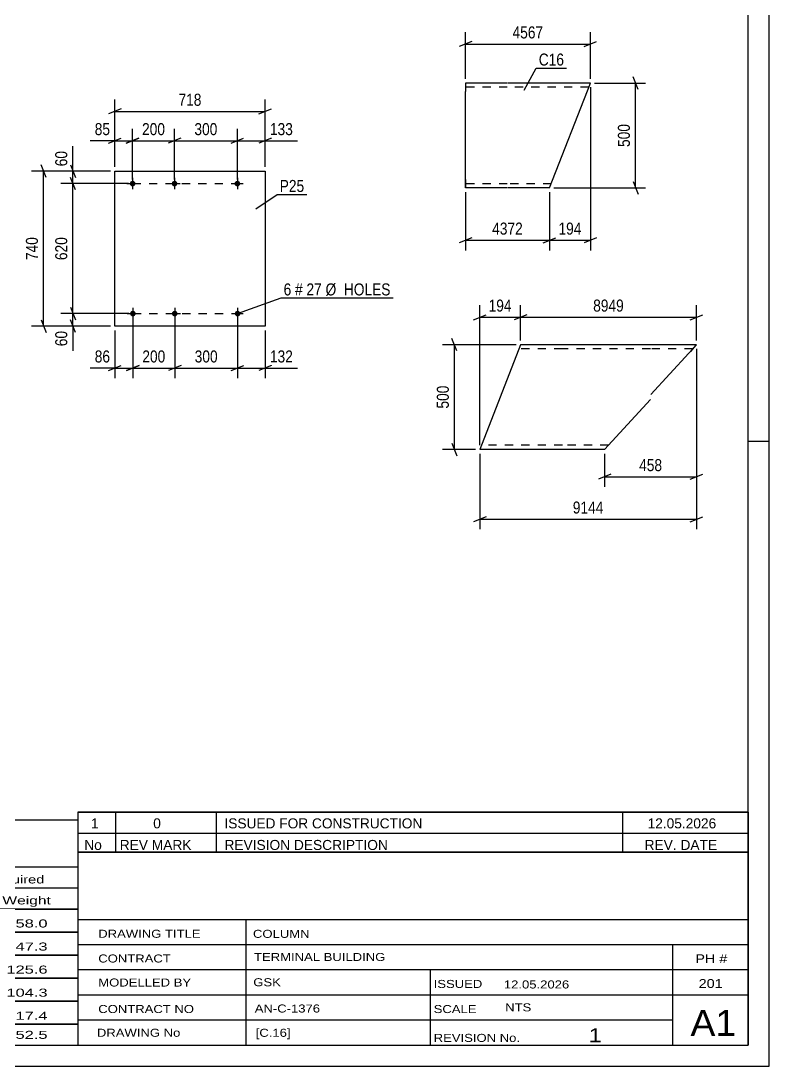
# Model space of a CAD drawing. Header units: millimetres. Extents: x 0 to 594, y 0 to 420.
# Drawn here: x 415.4 to 594, y 0 to 249.3 of the extents above; entities that cross this region are included whole.
import ezdxf

# ---------------------------------------------------------------- set-up
doc = ezdxf.new("R2010")
doc.units = ezdxf.units.MM
doc.linetypes.add('DXK_LINE_DOT2', pattern=[3.9198, 1.9599, -1.9599])
doc.styles.add('Arial Narrow', font='ARIALN.TTF', dxfattribs={"height": 0.2})

# ---------------------------------------------------------------- blocks, each defined once
blk = doc.blocks.new('Unknown-708392085-1133')
at = {"color": 5, "linetype": 'Continuous'}
for p, q in [((594, 0), (594, 420)), ((589, 5), (589, 415)), ((594, 149), (589, 149)), ((5, 5), (589, 5)), ((0, 0), (594, 0))]:
    blk.add_line(p, q, dxfattribs=at)
blk = doc.blocks.new('Part-708392085-12179 - 12178')
at = {"color": 2, "linetype": 'Continuous'}
for p, q in [((437.83, 176.47), (437.83, 213.47)), ((437.83, 213.47), (473.72, 213.47)), ((473.72, 213.47), (473.72, 176.47)), ((473.72, 176.47), (437.83, 176.47))]:
    blk.add_line(p, q, dxfattribs=at)
blk = doc.blocks.new('Bolt-708392085-12180 - 12178')
at = {"linetype": 'Continuous'}
for points in [[(442.08, 211.15, -1), (442.08, 209.8, -1)], [(452.08, 211.15, -1), (452.08, 209.8, -1)], [(467.08, 211.15, -1), (467.08, 209.8, -1)]]:
    blk.add_hatch(color=1, dxfattribs=at).paths.add_polyline_path(points)
at = {"color": 1, "linetype": 'Continuous'}
for p, q in [((440.73, 210.47), (443.43, 210.47)), ((442.08, 211.82), (442.08, 209.12)), ((450.73, 210.47), (453.43, 210.47)), ((452.08, 211.82), (452.08, 209.12)), ((465.73, 210.47), (468.43, 210.47)), ((467.08, 211.82), (467.08, 209.12))]:
    blk.add_line(p, q, dxfattribs=at)
blk = doc.blocks.new('Bolt-708392085-12181 - 12178')
at = {"linetype": 'Continuous'}
for points in [[(442.14, 180.15, -1), (442.14, 178.8, -1)], [(452.14, 180.15, -1), (452.14, 178.8, -1)], [(467.14, 180.15, -1), (467.14, 178.8, -1)]]:
    blk.add_hatch(color=1, dxfattribs=at).paths.add_polyline_path(points)
at = {"color": 1, "linetype": 'Continuous'}
for p, q in [((442.14, 180.82), (442.14, 178.12)), ((452.14, 180.82), (452.14, 178.12)), ((467.14, 180.82), (467.14, 178.12)), ((440.79, 179.47), (443.49, 179.47)), ((450.79, 179.47), (453.49, 179.47)), ((465.79, 179.47), (468.49, 179.47))]:
    blk.add_line(p, q, dxfattribs=at)
blk = doc.blocks.new('Part-708392085-1239 - 1219')
at = {"color": 2, "linetype": 'Continuous'}
for p, q in [((521.51, 234.45), (521.51, 232.45)), ((531.51, 234.45), (521.51, 234.45)), ((551.33, 234.45), (531.61, 234.45)), ((541.61, 209.45), (551.33, 234.45)), ((521.51, 211.45), (521.51, 232.45)), ((521.51, 209.45), (521.51, 211.45)), ((531.51, 209.45), (521.51, 209.45)), ((541.61, 209.45), (531.61, 209.45))]:
    blk.add_line(p, q, dxfattribs=at)
at = {"color": 7, "linetype": 'DXK_LINE_DOT2'}
for p, q in [((521.51, 234.45), (521.51, 233.86)), ((531.51, 233.45), (521.51, 233.45)), ((550.94, 233.45), (531.61, 233.45)), ((521.51, 211.45), (521.51, 209.6)), ((531.51, 210.45), (521.51, 210.45)), ((542, 210.45), (531.61, 210.45))]:
    blk.add_line(p, q, dxfattribs=at)
blk = doc.blocks.new('Part-708392085-12067 - 12066')
at = {"color": 2, "linetype": 'Continuous'}
for p, q in [((534.65, 172.06), (524.93, 147.06)), ((544.65, 172.06), (534.65, 172.06)), ((565.67, 172.06), (544.75, 172.06)), ((576.68, 172.06), (565.77, 172.06)), ((576.68, 172.06), (574.85, 170.06)), ((574.85, 170.06), (565.77, 160.14)), ((565.67, 158.98), (554.75, 147.06)), ((544.65, 147.06), (524.93, 147.06)), ((554.75, 147.06), (544.75, 147.06))]:
    blk.add_line(p, q, dxfattribs=at)
at = {"color": 7, "linetype": 'DXK_LINE_DOT2'}
for p, q in [((544.65, 171.06), (534.26, 171.06)), ((565.67, 171.06), (544.75, 171.06)), ((575.77, 171.06), (565.77, 171.06)), ((576.54, 171.91), (574.85, 170.06)), ((544.65, 148.06), (525.32, 148.06)), ((555.67, 148.06), (544.75, 148.06))]:
    blk.add_line(p, q, dxfattribs=at)
blk = doc.blocks.new('Line-708392085-13874 - 12178')
at = {"color": 1, "linetype": 'DXK_LINE_DOT2'}
blk.add_line((442.08, 210.47), (467.08, 210.47), dxfattribs=at)
blk = doc.blocks.new('Line-708392085-13887 - 12178')
at = {"color": 1, "linetype": 'DXK_LINE_DOT2'}
blk.add_line((442.14, 179.47), (467.14, 179.47), dxfattribs=at)
blk = doc.blocks.new('StraightDimension-708392085-12183 - 12178')
at = {"color": 7, "linetype": 'Continuous'}
for p, q in [((427.23, 214.97), (428.43, 211.97)), ((436.83, 213.47), (424.98, 213.47)), ((428.43, 208.97), (427.23, 211.97)), ((427.83, 210.47), (427.83, 213.47)), ((441.08, 210.47), (424.98, 210.47))]:
    blk.add_line(p, q, dxfattribs=at)
at = {"color": 0}
blk.add_wipeout([(427.08, 218.86), (422.88, 218.86), (422.88, 214), (427.08, 214)], dxfattribs=at)
at = {"color": 7, "linetype": 'Continuous'}
blk.add_line((427.83, 213.47), (427.83, 219.38), dxfattribs=at)
blk.add_line((427.83, 213.47), (427.83, 219.38), dxfattribs=at)
at = {"color": 3, "style": 'Arial Narrow'}
blk.add_text('60', height=2.863, rotation=90.0002, dxfattribs=at).set_placement((426.48, 214.6))
blk = doc.blocks.new('StraightDimension-708392085-12184 - 12178')
at = {"color": 7, "linetype": 'Continuous'}
for p, q in [((428.43, 208.97), (427.23, 211.97)), ((441.08, 210.47), (424.98, 210.47)), ((427.83, 179.47), (427.83, 210.47)), ((427.23, 180.97), (428.43, 177.97)), ((441.14, 179.47), (424.98, 179.47))]:
    blk.add_line(p, q, dxfattribs=at)
at = {"color": 0}
blk.add_wipeout([(427.08, 198.32), (422.88, 198.32), (422.88, 191.63), (427.08, 191.63)], dxfattribs=at)
at = {"color": 3, "style": 'Arial Narrow'}
blk.add_text('620', height=2.863, rotation=90.0002, dxfattribs=at).set_placement((426.48, 192.23))
blk = doc.blocks.new('StraightDimension-708392085-12185 - 12178')
at = {"color": 7, "linetype": 'Continuous'}
for p, q in [((427.23, 180.97), (428.43, 177.97)), ((441.14, 179.47), (424.98, 179.47)), ((428.43, 174.97), (427.23, 177.97)), ((427.83, 176.47), (427.83, 179.47)), ((436.83, 176.47), (424.98, 176.47))]:
    blk.add_line(p, q, dxfattribs=at)
at = {"color": 0}
blk.add_wipeout([(427.08, 175.95), (422.88, 175.95), (422.88, 171.09), (427.08, 171.09)], dxfattribs=at)
at = {"color": 7, "linetype": 'Continuous'}
blk.add_line((427.83, 176.47), (427.83, 170.57), dxfattribs=at)
blk.add_line((427.83, 176.47), (427.83, 170.57), dxfattribs=at)
at = {"color": 3, "style": 'Arial Narrow'}
blk.add_text('60', height=2.863, rotation=90.0002, dxfattribs=at).set_placement((426.48, 171.69))
blk = doc.blocks.new('StraightDimension-708392085-12195 - 12178')
at = {"color": 7, "linetype": 'Continuous'}
for p, q in [((421.43, 211.97), (420.23, 214.97)), ((436.83, 213.47), (417.98, 213.47)), ((420.83, 176.47), (420.83, 213.47)), ((420.23, 177.97), (421.43, 174.97)), ((436.83, 176.47), (417.98, 176.47))]:
    blk.add_line(p, q, dxfattribs=at)
at = {"color": 0}
blk.add_wipeout([(420.08, 198.32), (415.88, 198.32), (415.88, 191.63), (420.08, 191.63)], dxfattribs=at)
at = {"color": 3, "style": 'Arial Narrow'}
blk.add_text('740', height=2.863, rotation=90.0002, dxfattribs=at).set_placement((419.48, 192.23))
blk = doc.blocks.new('StraightDimension-708392085-12199 - 12178')
at = {"color": 7, "linetype": 'Continuous'}
for p, q in [((467.14, 178.47), (467.14, 164.07)), ((473.72, 175.47), (473.72, 164.07)), ((465.64, 165.87), (468.64, 167.07)), ((475.22, 167.07), (472.22, 165.87)), ((467.14, 166.47), (473.72, 166.47))]:
    blk.add_line(p, q, dxfattribs=at)
at = {"color": 0}
blk.add_wipeout([(480.93, 167.22), (480.93, 171.42), (474.25, 171.42), (474.25, 167.22)], dxfattribs=at)
at = {"color": 7, "linetype": 'Continuous'}
blk.add_line((473.72, 166.47), (481.46, 166.47), dxfattribs=at)
blk.add_line((473.72, 166.47), (481.46, 166.47), dxfattribs=at)
at = {"color": 3, "style": 'Arial Narrow'}
blk.add_text('132', height=2.863, dxfattribs=at).set_placement((474.85, 167.82))
blk = doc.blocks.new('StraightDimension-708392085-12200 - 12178')
at = {"color": 7, "linetype": 'Continuous'}
for p, q in [((452.14, 178.47), (452.14, 164.07)), ((467.14, 178.47), (467.14, 164.07)), ((453.64, 167.07), (450.64, 165.87)), ((465.64, 165.87), (468.64, 167.07)), ((452.14, 166.47), (467.14, 166.47))]:
    blk.add_line(p, q, dxfattribs=at)
at = {"color": 0}
blk.add_wipeout([(462.98, 167.22), (462.98, 171.42), (456.3, 171.42), (456.3, 167.22)], dxfattribs=at)
at = {"color": 3, "style": 'Arial Narrow'}
blk.add_text('300', height=2.863, dxfattribs=at).set_placement((456.9, 167.82))
blk = doc.blocks.new('StraightDimension-708392085-12201 - 12178')
at = {"color": 7, "linetype": 'Continuous'}
for p, q in [((442.14, 178.47), (442.14, 164.07)), ((452.14, 178.47), (452.14, 164.07)), ((440.64, 165.87), (443.64, 167.07)), ((453.64, 167.07), (450.64, 165.87)), ((442.14, 166.47), (452.14, 166.47))]:
    blk.add_line(p, q, dxfattribs=at)
at = {"color": 0}
blk.add_wipeout([(450.48, 167.22), (450.48, 171.42), (443.8, 171.42), (443.8, 167.22)], dxfattribs=at)
at = {"color": 3, "style": 'Arial Narrow'}
blk.add_text('200', height=2.863, dxfattribs=at).set_placement((444.4, 167.82))
blk = doc.blocks.new('StraightDimension-708392085-12202 - 12178')
at = {"color": 7, "linetype": 'Continuous'}
for p, q in [((442.14, 178.47), (442.14, 164.07)), ((437.83, 175.47), (437.83, 164.07)), ((436.33, 165.87), (439.33, 167.07)), ((443.64, 167.07), (440.64, 165.87)), ((437.83, 166.47), (442.14, 166.47))]:
    blk.add_line(p, q, dxfattribs=at)
at = {"color": 0}
blk.add_wipeout([(437.3, 167.22), (437.3, 171.42), (432.44, 171.42), (432.44, 167.22)], dxfattribs=at)
at = {"color": 7, "linetype": 'Continuous'}
blk.add_line((437.83, 166.47), (431.92, 166.47), dxfattribs=at)
blk.add_line((437.83, 166.47), (431.92, 166.47), dxfattribs=at)
at = {"color": 3, "style": 'Arial Narrow'}
blk.add_text('86', height=2.863, dxfattribs=at).set_placement((433.04, 167.82))
blk = doc.blocks.new('StraightDimension-708392085-12215 - 12178')
at = {"color": 7, "linetype": 'Continuous'}
for p, q in [((467.08, 211.47), (467.08, 223.54)), ((473.72, 214.47), (473.72, 223.54)), ((465.58, 220.09), (468.58, 221.29)), ((467.08, 220.69), (473.72, 220.69)), ((475.22, 221.29), (472.22, 220.09))]:
    blk.add_line(p, q, dxfattribs=at)
at = {"color": 0}
blk.add_wipeout([(480.93, 221.44), (480.93, 225.64), (474.25, 225.64), (474.25, 221.44)], dxfattribs=at)
at = {"color": 7, "linetype": 'Continuous'}
blk.add_line((473.72, 220.69), (481.46, 220.69), dxfattribs=at)
blk.add_line((473.72, 220.69), (481.46, 220.69), dxfattribs=at)
at = {"color": 3, "style": 'Arial Narrow'}
blk.add_text('133', height=2.863, dxfattribs=at).set_placement((474.85, 222.04))
blk = doc.blocks.new('StraightDimension-708392085-12216 - 12178')
at = {"color": 7, "linetype": 'Continuous'}
for p, q in [((452.08, 211.47), (452.08, 223.54)), ((467.08, 211.47), (467.08, 223.54)), ((453.58, 221.29), (450.58, 220.09)), ((452.08, 220.69), (467.08, 220.69)), ((465.58, 220.09), (468.58, 221.29))]:
    blk.add_line(p, q, dxfattribs=at)
at = {"color": 0}
blk.add_wipeout([(462.92, 221.44), (462.92, 225.64), (456.23, 225.64), (456.23, 221.44)], dxfattribs=at)
at = {"color": 3, "style": 'Arial Narrow'}
blk.add_text('300', height=2.863, dxfattribs=at).set_placement((456.83, 222.04))
blk = doc.blocks.new('StraightDimension-708392085-12217 - 12178')
at = {"color": 7, "linetype": 'Continuous'}
for p, q in [((442.08, 211.47), (442.08, 223.54)), ((452.08, 211.47), (452.08, 223.54)), ((440.58, 220.09), (443.58, 221.29)), ((442.08, 220.69), (452.08, 220.69)), ((453.58, 221.29), (450.58, 220.09))]:
    blk.add_line(p, q, dxfattribs=at)
at = {"color": 0}
blk.add_wipeout([(450.42, 221.44), (450.42, 225.64), (443.73, 225.64), (443.73, 221.44)], dxfattribs=at)
at = {"color": 3, "style": 'Arial Narrow'}
blk.add_text('200', height=2.863, dxfattribs=at).set_placement((444.33, 222.04))
blk = doc.blocks.new('StraightDimension-708392085-12218 - 12178')
at = {"color": 7, "linetype": 'Continuous'}
for p, q in [((437.83, 214.47), (437.83, 223.54)), ((442.08, 211.47), (442.08, 223.54)), ((436.33, 220.09), (439.33, 221.29)), ((437.83, 220.69), (442.08, 220.69)), ((443.58, 221.29), (440.58, 220.09))]:
    blk.add_line(p, q, dxfattribs=at)
at = {"color": 0}
blk.add_wipeout([(437.3, 221.44), (437.3, 225.64), (432.44, 225.64), (432.44, 221.44)], dxfattribs=at)
at = {"color": 7, "linetype": 'Continuous'}
blk.add_line((437.83, 220.69), (431.92, 220.69), dxfattribs=at)
blk.add_line((437.83, 220.69), (431.92, 220.69), dxfattribs=at)
at = {"color": 3, "style": 'Arial Narrow'}
blk.add_text('85', height=2.863, dxfattribs=at).set_placement((433.04, 222.04))
blk = doc.blocks.new('StraightDimension-708392085-12231 - 12178')
at = {"color": 7, "linetype": 'Continuous'}
for p, q in [((437.83, 214.47), (437.83, 230.54)), ((473.72, 214.47), (473.72, 230.54)), ((439.33, 228.29), (436.33, 227.09)), ((437.83, 227.69), (473.72, 227.69)), ((472.22, 227.09), (475.22, 228.29))]:
    blk.add_line(p, q, dxfattribs=at)
at = {"color": 0}
blk.add_wipeout([(459.12, 228.44), (459.12, 232.64), (452.43, 232.64), (452.43, 228.44)], dxfattribs=at)
at = {"color": 3, "style": 'Arial Narrow'}
blk.add_text('718', height=2.863, dxfattribs=at).set_placement((453.03, 229.04))
blk = doc.blocks.new('StraightDimension-708392085-1395 - 1219')
at = {"color": 7, "linetype": 'Continuous'}
for p, q in [((521.51, 208.45), (521.51, 194.56)), ((541.61, 208.45), (541.61, 194.56)), ((523.01, 197.56), (520.01, 196.36)), ((521.51, 196.96), (541.61, 196.96)), ((540.11, 196.36), (543.11, 197.56))]:
    blk.add_line(p, q, dxfattribs=at)
at = {"color": 0}
blk.add_wipeout([(535.82, 197.71), (535.82, 201.91), (527.3, 201.91), (527.3, 197.71)], dxfattribs=at)
at = {"color": 3, "style": 'Arial Narrow'}
blk.add_text('4372', height=2.863, dxfattribs=at).set_placement((527.9, 198.31))
blk = doc.blocks.new('StraightDimension-708392085-1344 - 1219')
at = {"color": 7, "linetype": 'Continuous'}
for p, q in [((523.01, 244.36), (520.01, 243.16)), ((521.51, 235.45), (521.51, 246.61)), ((549.83, 243.16), (552.83, 244.36)), ((551.33, 235.45), (551.33, 246.61)), ((521.51, 243.76), (551.33, 243.76))]:
    blk.add_line(p, q, dxfattribs=at)
at = {"color": 0}
blk.add_wipeout([(540.68, 244.51), (540.68, 248.71), (532.16, 248.71), (532.16, 244.51)], dxfattribs=at)
at = {"color": 3, "style": 'Arial Narrow'}
blk.add_text('4567', height=2.863, dxfattribs=at).set_placement((532.76, 245.11))
blk = doc.blocks.new('StraightDimension-708392085-1372 - 1219')
at = {"color": 7, "linetype": 'Continuous'}
for p, q in [((551.33, 233.45), (551.33, 194.56)), ((541.61, 208.45), (541.61, 194.56)), ((540.11, 196.36), (543.11, 197.56)), ((541.61, 196.96), (551.33, 196.96)), ((552.83, 197.56), (549.83, 196.36))]:
    blk.add_line(p, q, dxfattribs=at)
at = {"color": 0}
blk.add_wipeout([(549.81, 197.71), (549.81, 201.91), (543.13, 201.91), (543.13, 197.71)], dxfattribs=at)
at = {"color": 3, "style": 'Arial Narrow'}
blk.add_text('194', height=2.863, dxfattribs=at).set_placement((543.73, 198.31))
blk = doc.blocks.new('StraightDimension-708392085-1316 - 1219')
at = {"color": 7, "linetype": 'Continuous'}
for p, q in [((552.33, 234.45), (564.52, 234.45)), ((562.72, 232.95), (561.52, 235.95)), ((562.12, 209.45), (562.12, 234.45)), ((542.61, 209.45), (564.52, 209.45)), ((561.52, 210.95), (562.72, 207.95))]:
    blk.add_line(p, q, dxfattribs=at)
at = {"color": 0}
blk.add_wipeout([(561.37, 225.29), (557.17, 225.29), (557.17, 218.61), (561.37, 218.61)], dxfattribs=at)
at = {"color": 3, "style": 'Arial Narrow'}
blk.add_text('500', height=2.863, rotation=90.0002, dxfattribs=at).set_placement((560.77, 219.21))
blk = doc.blocks.new('StraightDimension-708392085-13598 - 12066')
at = {"color": 7, "linetype": 'Continuous'}
for p, q in [((534.65, 173.06), (534.65, 181.45)), ((576.68, 173.06), (576.68, 181.45)), ((536.15, 179.2), (533.15, 178)), ((534.65, 178.6), (576.68, 178.6)), ((575.18, 178), (578.18, 179.2))]:
    blk.add_line(p, q, dxfattribs=at)
at = {"color": 0}
blk.add_wipeout([(559.92, 179.35), (559.92, 183.55), (551.41, 183.55), (551.41, 179.35)], dxfattribs=at)
at = {"color": 3, "style": 'Arial Narrow'}
blk.add_text('8949', height=2.863, dxfattribs=at).set_placement((552.01, 179.95))
blk = doc.blocks.new('StraightDimension-708392085-12092 - 12066')
at = {"color": 7, "linetype": 'Continuous'}
for p, q in [((576.68, 171.06), (576.68, 128.04)), ((524.93, 146.06), (524.93, 128.04)), ((526.43, 131.04), (523.43, 129.84)), ((524.93, 130.44), (576.68, 130.44)), ((575.18, 129.84), (578.18, 131.04))]:
    blk.add_line(p, q, dxfattribs=at)
at = {"color": 0}
blk.add_wipeout([(555.06, 131.19), (555.06, 135.39), (546.55, 135.39), (546.55, 131.19)], dxfattribs=at)
at = {"color": 3, "style": 'Arial Narrow'}
blk.add_text('9144', height=2.863, dxfattribs=at).set_placement((547.15, 131.79))
blk = doc.blocks.new('StraightDimension-708392085-12072 - 12066')
at = {"color": 7, "linetype": 'Continuous'}
for p, q in [((576.68, 171.06), (576.68, 138.15)), ((554.75, 146.06), (554.75, 138.15)), ((556.25, 141.15), (553.25, 139.95)), ((554.75, 140.55), (576.68, 140.55)), ((575.18, 139.95), (578.18, 141.15))]:
    blk.add_line(p, q, dxfattribs=at)
at = {"color": 0}
blk.add_wipeout([(569.06, 141.3), (569.06, 145.5), (562.38, 145.5), (562.38, 141.3)], dxfattribs=at)
at = {"color": 3, "style": 'Arial Narrow'}
blk.add_text('458', height=2.863, dxfattribs=at).set_placement((562.98, 141.9))
blk = doc.blocks.new('StraightDimension-708392085-12086 - 12066')
at = {"color": 7, "linetype": 'Continuous'}
for p, q in [((533.65, 172.06), (516.05, 172.06)), ((519.5, 170.56), (518.3, 173.56)), ((518.9, 147.06), (518.9, 172.06)), ((518.3, 148.56), (519.5, 145.56)), ((523.93, 147.06), (516.05, 147.06))]:
    blk.add_line(p, q, dxfattribs=at)
at = {"color": 0}
blk.add_wipeout([(518.15, 162.9), (513.95, 162.9), (513.95, 156.22), (518.15, 156.22)], dxfattribs=at)
at = {"color": 3, "style": 'Arial Narrow'}
blk.add_text('500', height=2.863, rotation=90.0002, dxfattribs=at).set_placement((517.55, 156.82))
blk = doc.blocks.new('StraightDimension-708392085-13599 - 12066')
at = {"color": 7, "linetype": 'Continuous'}
for p, q in [((524.93, 148.06), (524.93, 181.45)), ((534.65, 173.06), (534.65, 181.45)), ((523.43, 178), (526.43, 179.2)), ((524.93, 178.6), (534.65, 178.6)), ((536.15, 179.2), (533.15, 178))]:
    blk.add_line(p, q, dxfattribs=at)
at = {"color": 0}
blk.add_wipeout([(533.13, 179.35), (533.13, 183.55), (526.45, 183.55), (526.45, 179.35)], dxfattribs=at)
at = {"color": 3, "style": 'Arial Narrow'}
blk.add_text('194', height=2.863, dxfattribs=at).set_placement((527.05, 179.95))
blk = doc.blocks.new('Unknown-708392085-14011')
at = {"color": 7, "linetype": 'Continuous'}
for p, q in [((429, 60.55), (589, 60.55)), ((589, 60.55), (429, 60.55)), ((429, 60.55), (429, 55.55)), ((438, 60.55), (438, 55.55)), ((462, 60.55), (462, 55.55)), ((559, 60.55), (559, 55.55)), ((589, 60.55), (589, 55.55)), ((429, 55.55), (589, 55.55)), ((429, 55.55), (429, 51.05)), ((429, 55.55), (589, 55.55)), ((438, 55.55), (438, 51.05)), ((462, 55.55), (462, 51.05)), ((559, 55.55), (559, 51.05)), ((589, 55.55), (589, 51.05)), ((589, 51.05), (429, 51.05))]:
    blk.add_line(p, q, dxfattribs=at)
at = {"color": 7, "linetype": 'Continuous', "style": 'Arial Narrow'}
for s, height, width, p in [('1', 2.39, 1.196471, (432.16, 56.7)), ('0', 2.39, 1.196471, (447, 56.7)), ('ISSUED FOR CONSTRUCTION', 2.3861, 1.196471, (464, 56.7)), ('12.05.2026', 2.386, 1.196471, (565, 56.7)), ('No', 2.386, 1.2, (430.54, 51.55)), ('REV MARK', 2.386, 1.2, (439, 51.55)), ('REVISION DESCRIPTION', 2.3861, 1.2, (464, 51.55)), ('REV. DATE', 2.386, 1.2, (564.28, 51.55))]:
    blk.add_text(s, height=height, dxfattribs=dict(at, width=width)).set_placement(p)
blk = doc.blocks.new('Unknown-708392085-14010')
at = {"color": 7, "linetype": 'Continuous'}
for p, q in [((429, 51.05), (429, 5)), ((429, 51.05), (589, 51.05)), ((589, 51), (589, 5)), ((429, 35), (589, 35)), ((469.14, 35), (469.14, 5)), ((429, 29), (589, 29)), ((571, 5.05), (571, 29.05)), ((429, 23), (589, 23)), ((513.14, 23), (513.14, 5)), ((429, 17), (589, 17)), ((429, 11), (571, 11)), ((429, 5), (589, 5))]:
    blk.add_line(p, q, dxfattribs=at)
at = {"color": 7, "style": 'Arial Narrow'}
for s, height, width, p in [('DRAWING TITLE', 1.9089, 1.425378, (433.88, 30.61)), ('COLUMN', 1.909, 1.425378, (470.81, 30.59)), ('CONTRACT', 1.909, 1.425378, (433.88, 24.71)), ('TERMINAL BUILDING', 1.9089, 1.425378, (471.06, 25.07)), ('MODELLED BY', 1.9089, 1.425378, (433.88, 18.98)), ('GSK', 1.909, 1.425378, (470.88, 19.04)), ('ISSUED', 1.909, 1.425378, (513.94, 18.64)), ('12.05.2026', 1.909, 1.425378, (530.69, 18.52)), ('CONTRACT NO', 1.9089, 1.425378, (433.88, 12.66)), ('AN-C-1376', 1.909, 1.425378, (471.23, 12.78)), ('SCALE', 1.909, 1.425378, (513.94, 12.65)), ('A1', 6.204, 1.25, (575.24, 7.2)), ('DRAWING No', 1.909, 1.425378, (433.56, 7)), ('[C.16]', 1.909, 1.425378, (471.46, 6.99)), ('REVISION No.', 1.9089, 1.425378, (513.94, 5.77)), ('1', 3.34, 1.5, (550.91, 5.68))]:
    blk.add_text(s, height=height, dxfattribs=dict(at, width=width)).set_placement(p)
at = {"color": 7, "linetype": 'Continuous', "style": 'Arial Narrow'}
for s, height, width, p in [('PH #', 2.1, 1.42538, (576.4, 24.55)), ('201', 2.1, 1.42538, (577.19, 18.65)), ('NTS', 1.909, 1.425378, (531, 13.05))]:
    blk.add_text(s, height=height, dxfattribs=dict(at, width=width)).set_placement(p)
blk = doc.blocks.new('Unknown-708392085-14012')
at = {"color": 7, "linetype": 'Continuous'}
for p, q in [((269, 58.75), (429, 58.75)), ((269, 47.5), (269, 58.75)), ((429, 58.75), (429, 47.5)), ((269, 47.5), (429, 47.5)), ((269, 47.5), (269, 42.5)), ((429, 47.5), (429, 42.5)), ((269, 42.5), (429, 42.5)), ((269, 42.5), (269, 37.5)), ((293, 42.5), (293, 37.5)), ((328.5, 42.5), (328.5, 37.5)), ((354.5, 42.5), (354.5, 37.5)), ((367.5, 42.5), (367.5, 37.5)), ((385, 42.5), (385, 37.5)), ((407, 42.5), (407, 37.5)), ((429, 42.5), (429, 37.5)), ((269, 37.5), (429, 37.5)), ((269, 37.45), (269, 32.05)), ((269, 37.45), (429, 37.45)), ((293, 37.5), (293, 32)), ((328.5, 37.5), (328.5, 32)), ((354.5, 37.5), (354.5, 32)), ((367.5, 37.5), (367.5, 32)), ((385, 37.5), (385, 32)), ((407, 37.5), (407, 32)), ((429, 37.45), (429, 32.05)), ((269, 32.05), (429, 32.05)), ((269, 31.95), (269, 26.55)), ((269, 31.95), (429, 31.95)), ((293, 32), (293, 26.5)), ((328.5, 32), (328.5, 26.5)), ((354.5, 32), (354.5, 26.5)), ((367.5, 32), (367.5, 26.5)), ((385, 32), (385, 26.5)), ((407, 32), (407, 26.5)), ((429, 31.95), (429, 26.55)), ((269, 26.55), (429, 26.55)), ((269, 26.45), (269, 21.05)), ((269, 26.45), (429, 26.45)), ((293, 26.5), (293, 21)), ((328.5, 26.5), (328.5, 21)), ((354.5, 26.5), (354.5, 21)), ((367.5, 26.5), (367.5, 21)), ((385, 26.5), (385, 21)), ((407, 26.5), (407, 21)), ((429, 26.45), (429, 21.05)), ((269, 21.05), (429, 21.05)), ((269, 20.95), (269, 15.55)), ((269, 20.95), (429, 20.95)), ((293, 21), (293, 15.5)), ((328.5, 21), (328.5, 15.5)), ((354.5, 21), (354.5, 15.5)), ((367.5, 21), (367.5, 15.5)), ((385, 21), (385, 15.5)), ((407, 21), (407, 15.5)), ((429, 20.95), (429, 15.55)), ((269, 15.55), (429, 15.55)), ((269, 15.45), (269, 10.05)), ((269, 15.45), (429, 15.45)), ((293, 15.5), (293, 10)), ((328.5, 15.5), (328.5, 10)), ((354.5, 15.5), (354.5, 10)), ((367.5, 15.5), (367.5, 10)), ((385, 15.5), (385, 10)), ((407, 15.5), (407, 10)), ((429, 15.45), (429, 10.05)), ((269, 10.05), (429, 10.05)), ((269, 10), (429, 10)), ((269, 10), (269, 5)), ((385, 10), (385, 5)), ((407, 10), (407, 5)), ((429, 10), (429, 5)), ((269, 5), (429, 5))]:
    blk.add_line(p, q, dxfattribs=at)
at = {"color": 7, "style": 'Arial Narrow'}
for s, height, width, p in [('GENERAL NOTES & WELD DETAILS :', 2.8633, 1.4, (270.15, 51.06)), ('REFER TYP DRAWING TYP-01', 1.9089, 1.6, (353.7, 51.16)), ("MATERIAL LIST FOR ASSEMBLY MK'D", 1.9089, 1.6, (270.15, 43.56)), ('C16', 1.909, 1.794707, (365.2, 43.47)), ('1', 1.91, 1.794707, (391.08, 43.56)), ('No. Required', 1.9089, 1.6, (400.41, 43.56)), ('Mark', 1.909, 1.7, (270.34, 38.5)), ('Profile', 1.909, 1.7, (303.41, 38.5)), ('Material', 1.909, 1.7, (333.54, 38.56)), ('No.', 1.909, 1.7, (358.5, 38.56)), ('Length', 1.909, 1.7, (369, 38.56)), ('Area', 1.909, 1.7, (391.5, 38.56)), ('Weight', 1.909, 1.7, (411, 38.56))]:
    blk.add_text(s, height=height, dxfattribs=dict(at, width=width)).set_placement(p)
at = {"color": 7, "linetype": 'Continuous', "style": 'Arial Narrow'}
for s, height, width, p in [('M43', 1.909, 1.794707, (270.5, 33.06)), ('SHS500*20', 1.909, 1.794707, (295, 33.06)), ('E350', 1.909, 1.794707, (334.74, 33.06)), ('1', 1.91, 1.794707, (358.86, 33.06)), ('9144', 1.909, 1.794707, (371.58, 33.06)), ('17.7', 1.909, 1.794707, (393.13, 33.06)), ('2658.0', 1.909, 1.794707, (409.77, 33.06)), ('C16', 1.909, 1.794707, (270.5, 27.56)), ('SHS500*20', 1.909, 1.794707, (295, 27.56)), ('E350', 1.909, 1.794707, (334.74, 27.56)), ('1', 1.91, 1.794707, (358.86, 27.56)), ('4567', 1.909, 1.794707, (371.58, 27.56)), ('9.0', 1.909, 1.794707, (395.32, 27.56)), ('1347.3', 1.909, 1.794707, (409.77, 27.56)), ('BP7', 1.909, 1.794707, (270.5, 22.06)), ('PL25*800', 1.909, 1.794707, (295, 22.06)), ('E350', 1.909, 1.794707, (334.74, 22.06)), ('1', 1.91, 1.794707, (358.86, 22.06)), ('800', 1.909, 1.794707, (373.77, 22.06)), ('1.4', 1.909, 1.794707, (395.32, 22.06)), ('125.6', 1.909, 1.794707, (411.96, 22.06)), ('P25', 1.909, 1.794707, (270.5, 16.56)), ('PL25*718', 1.909, 1.794707, (295, 16.56)), ('E350', 1.909, 1.794707, (334.74, 16.56)), ('1', 1.91, 1.794707, (358.86, 16.56)), ('740', 1.909, 1.794707, (373.77, 16.56)), ('1.1', 1.909, 1.794707, (395.32, 16.56)), ('104.3', 1.909, 1.794707, (411.96, 16.56)), ('ST17', 1.909, 1.794707, (270.5, 11.06)), ('PL20*150', 1.909, 1.794707, (295, 11.06)), ('E350', 1.909, 1.794707, (334.74, 11.06)), ('8', 1.91, 1.794707, (358.86, 11.06)), ('150', 1.909, 1.794707, (373.77, 11.06)), ('0.0', 1.909, 1.794707, (395.32, 11.06)), ('17.4', 1.909, 1.794707, (414.14, 11.06)), ('Total', 1.909, 1.7, (371.33, 6.5)), ('29.5', 1.909, 1.794707, (392.64, 6.5)), ('4252.5', 1.909, 1.794707, (409.77, 6.5))]:
    blk.add_text(s, height=height, dxfattribs=dict(at, width=width)).set_placement(p)
blk = doc.blocks.new('Mark-708392085-12234 - 12178')
at = {"color": 0}
blk.add_wipeout([(483.04, 208.48), (483.04, 211.48), (477.19, 211.48), (477.19, 208.48)], dxfattribs=at)
blk.add_wipeout([(483.04, 208.48), (483.04, 211.48), (477.19, 211.48), (477.19, 208.48)], dxfattribs=at)
at = {"color": 30, "linetype": 'Continuous'}
for p, q in [((471.49, 204.48), (476.59, 207.88)), ((476.59, 207.88), (483.64, 207.88))]:
    blk.add_line(p, q, dxfattribs=at)
at = {"color": 3, "style": 'Arial Narrow'}
blk.add_text('P25', height=2.863, dxfattribs=at).set_placement((477.19, 208.48))
blk = doc.blocks.new('MarkSet-708392085-13515 - 12178')
at = {"color": 0}
blk.add_wipeout([(479.95, 183.81), (479.95, 186.81), (478.12, 186.81), (478.12, 183.81)], dxfattribs=at)
blk.add_wipeout([(479.95, 183.81), (479.95, 186.81), (478.12, 186.81), (478.12, 183.81)], dxfattribs=at)
at = {"color": 7, "linetype": 'Continuous'}
blk.add_line((467.14, 179.47), (477.52, 183.21), dxfattribs=at)
at = {"color": 0}
blk.add_wipeout([(482.67, 183.81), (482.67, 186.81), (480.85, 186.81), (480.85, 183.81)], dxfattribs=at)
blk.add_wipeout([(482.67, 183.81), (482.67, 186.81), (480.85, 186.81), (480.85, 183.81)], dxfattribs=at)
at = {"color": 3, "style": 'Arial Narrow'}
blk.add_text('6', height=2.86, dxfattribs=at).set_placement((478.12, 183.81))
at = {"color": 0}
blk.add_wipeout([(487.23, 183.81), (487.23, 186.81), (483.57, 186.81), (483.57, 183.81)], dxfattribs=at)
blk.add_wipeout([(487.23, 183.81), (487.23, 186.81), (483.57, 186.81), (483.57, 183.81)], dxfattribs=at)
at = {"color": 3, "style": 'Arial Narrow'}
blk.add_text('#', height=2.86, dxfattribs=at).set_placement((480.85, 183.81))
at = {"color": 0}
blk.add_wipeout([(503.66, 183.81), (503.66, 186.81), (488.13, 186.81), (488.13, 183.81)], dxfattribs=at)
blk.add_wipeout([(503.66, 183.81), (503.66, 186.81), (488.13, 186.81), (488.13, 183.81)], dxfattribs=at)
at = {"color": 7, "linetype": 'Continuous'}
blk.add_line((477.52, 183.21), (504.26, 183.21), dxfattribs=at)
at = {"color": 3, "style": 'Arial Narrow'}
for s, p in [('27', (483.57, 183.81)), ('Ø  HOLES', (488.13, 183.81))]:
    blk.add_text(s, height=2.863, dxfattribs=at).set_placement(p)
blk = doc.blocks.new('Mark-708392085-1234 - 1219')
at = {"color": 0}
blk.add_wipeout([(545.05, 238.63), (545.05, 241.63), (539.02, 241.63), (539.02, 238.63)], dxfattribs=at)
blk.add_wipeout([(545.05, 238.63), (545.05, 241.63), (539.02, 241.63), (539.02, 238.63)], dxfattribs=at)
at = {"color": 30, "linetype": 'Continuous'}
for p, q in [((535.51, 232.74), (538.42, 238.03)), ((538.42, 238.03), (545.65, 238.03))]:
    blk.add_line(p, q, dxfattribs=at)
at = {"color": 3, "style": 'Arial Narrow'}
blk.add_text('C16', height=2.863, dxfattribs=at).set_placement((539.02, 238.63))

msp = doc.modelspace()

# ---------------------------------------------------------------- block references
for name in ['Unknown-708392085-1133', 'Part-708392085-1239 - 1219', 'Part-708392085-12179 - 12178', 'Bolt-708392085-12180 - 12178', 'Line-708392085-13874 - 12178', 'Bolt-708392085-12181 - 12178', 'Line-708392085-13887 - 12178', 'Part-708392085-12067 - 12066', 'Unknown-708392085-14011', 'Unknown-708392085-14012', 'Unknown-708392085-14010']:
    msp.add_blockref(name, (0, 0))

# ---------------------------------------------------------------- next in the draw order: block references
for name in ['StraightDimension-708392085-1344 - 1219', 'StraightDimension-708392085-12215 - 12178', 'StraightDimension-708392085-12183 - 12178', 'StraightDimension-708392085-1395 - 1219', 'StraightDimension-708392085-13598 - 12066', 'StraightDimension-708392085-12199 - 12178', 'StraightDimension-708392085-12092 - 12066']:
    msp.add_blockref(name, (0, 0))

# ---------------------------------------------------------------- next in the draw order: block references
for name in ['StraightDimension-708392085-1372 - 1219', 'StraightDimension-708392085-12216 - 12178', 'StraightDimension-708392085-12184 - 12178', 'Mark-708392085-12234 - 12178', 'StraightDimension-708392085-12200 - 12178', 'StraightDimension-708392085-12086 - 12066', 'StraightDimension-708392085-12072 - 12066']:
    msp.add_blockref(name, (0, 0))

# ---------------------------------------------------------------- next in the draw order: block references
for name in ['StraightDimension-708392085-1316 - 1219', 'StraightDimension-708392085-12217 - 12178', 'MarkSet-708392085-13515 - 12178', 'StraightDimension-708392085-13599 - 12066', 'StraightDimension-708392085-12185 - 12178']:
    msp.add_blockref(name, (0, 0))

# ---------------------------------------------------------------- next in the draw order: block references
for name in ['Mark-708392085-1234 - 1219', 'StraightDimension-708392085-12195 - 12178', 'StraightDimension-708392085-12201 - 12178']:
    msp.add_blockref(name, (0, 0))

# ---------------------------------------------------------------- next in the draw order: block references
for name in ['StraightDimension-708392085-12218 - 12178', 'StraightDimension-708392085-12202 - 12178']:
    msp.add_blockref(name, (0, 0))

# ---------------------------------------------------------------- next in the draw order: block references
msp.add_blockref('StraightDimension-708392085-12231 - 12178', (0, 0))

doc.saveas('drawing.dxf')
